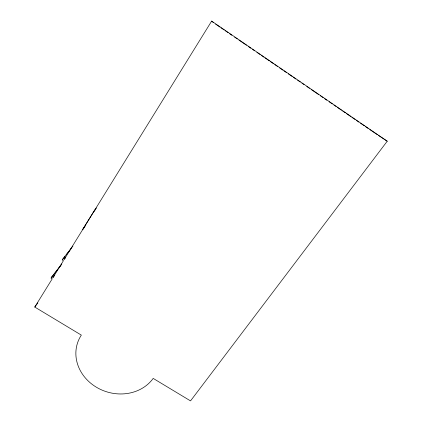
<?xml version="1.0" encoding="UTF-8"?>
<svg xmlns="http://www.w3.org/2000/svg" width="422" height="422" viewBox="0 0 422 422"><rect width="100%" height="100%" fill="white"/><g stroke="black" fill="none" stroke-linecap="round" stroke-linejoin="round"><path stroke-width="0.63" d="M51.948 276.69L53.109 277.396L63.469 260.643L62.303 259.926L63.173 258.512L64.344 259.229L211.644 21.1L387.238 141.206L190.528 400.9L153.186 378.402A42.258 37.321 17.9 0 1 96.285 387.153A42.258 37.321 17.9 0 1 81.335 335.11L34.762 307.052L52.254 278.778L51.094 278.072L51.948 276.69L61.823 263.919M34.762 307.052L37.89 302.885M53.109 277.396L54.675 275.35M51.094 278.072L57.45 269.837M58.247 268.809L61.026 265.211M64.344 259.229L65.558 257.673M63.173 258.512L72.953 246.079M62.303 259.926L65.083 256.381M66.275 254.862L71.049 248.785M83.872 227.706L85.497 225.686M84.12 227.748L82.475 229.8L94.454 210.43L96.501 207.951M93.911 211.48L95.145 209.977M377.368 134.724L369.751 129.559M378.465 135.446L387.238 141.206M215.589 24.123L219.931 27.092M221.017 27.831L224.272 30.062M225.359 30.801L228.075 32.658M229.7 33.776L231.873 35.258M234.585 37.115L237.301 38.972M238.931 40.085L246.527 45.281M248.157 46.399L250.874 48.25M252.498 49.369L254.672 50.851M256.845 52.339L260.1 54.565M261.186 55.308L263.898 57.165M264.984 57.904L269.326 60.873M270.412 61.617L273.672 63.849M274.754 64.587L277.47 66.444M279.644 67.931L282.898 70.157M283.985 70.901L286.696 72.758M288.326 73.871L292.124 76.472M293.211 77.21L295.928 79.067M297.552 80.18L300.269 82.037M301.899 83.15L304.067 84.637M306.783 86.494L309.495 88.351M311.125 89.464L318.726 94.66M320.356 95.773L323.067 97.63M324.697 98.743L326.865 100.23M329.039 101.718L332.293 103.944M333.923 105.057L336.097 106.544M337.183 107.283L341.525 110.253M342.611 110.997L345.323 112.853M346.409 113.597L350.751 116.567M351.837 117.311L355.092 119.537M356.179 120.281L358.895 122.137M360.525 123.25L364.323 125.846M365.41 126.589L368.121 128.446M211.644 21.1L213.416 22.635"/></g></svg>
